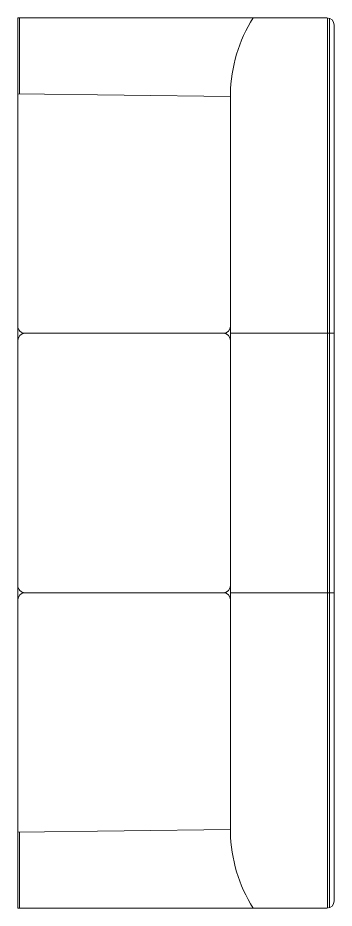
# Model space of a CAD drawing. Header units: inches. Extents: x 327481 to 195042051, y -335014 to 44773228.
# Drawn here: x 366259.8 to 366290.7, y -328568.1 to -328481.3 of the extents above; entities that cross this region are included whole.
import ezdxf

# ---------------------------------------------------------------- set-up
doc = ezdxf.new("R2010")
doc.units = ezdxf.units.IN
doc.header["$MEASUREMENT"] = 0
doc.layers.add('furniture', color=251, linetype='Continuous', lineweight=13)

# ---------------------------------------------------------------- blocks, each defined once
blk = doc.blocks.new('dtjmh')
at = {"color": 0, "ltscale": 60}
for p, q in [((396299.356, -320697.637), (396342.776, -320697.637)), ((396299.407, -320697.412), (396342.776, -320697.412)), ((396330.126, -320696.969), (396300.064, -320696.969)), ((396330.126, -320696.969), (396330.126, -320707.079)), ((396330.126, -320696.969), (396330.126, -320707.079)), ((396330.126, -320696.969), (396342.776, -320696.969)), ((396355.427, -320696.969), (396342.776, -320696.969)), ((396386.146, -320697.412), (396342.776, -320697.412)), ((396386.197, -320697.637), (396342.776, -320697.637)), ((396355.427, -320696.969), (396385.489, -320696.969)), ((396355.427, -320696.969), (396355.427, -320707.079)), ((396355.427, -320696.969), (396355.427, -320707.079)), ((396299.355, -320697.678), (396299.355, -320727.807)), ((396386.198, -320697.678), (396386.198, -320727.807)), ((396307.044, -320707.079), (396306.776, -320727.807)), ((396330.126, -320707.079), (396306.776, -320707.079)), ((396330.126, -320707.079), (396342.776, -320707.079)), ((396355.427, -320707.079), (396342.776, -320707.079)), ((396355.427, -320707.079), (396378.776, -320707.079)), ((396378.509, -320707.079), (396378.776, -320727.807)), ((396330.126, -320707.788), (396330.126, -320727.099)), ((396330.126, -320707.788), (396330.126, -320727.099)), ((396355.427, -320707.788), (396355.427, -320727.099)), ((396355.427, -320707.788), (396355.427, -320727.099)), ((396306.776, -320727.63), (396299.355, -320727.63)), ((396330.126, -320727.807), (396299.355, -320727.807)), ((396330.126, -320727.807), (396342.776, -320727.807)), ((396355.427, -320727.807), (396342.776, -320727.807)), ((396355.427, -320727.807), (396386.198, -320727.807)), ((396378.776, -320727.63), (396386.198, -320727.63))]:
    blk.add_line(p, q, dxfattribs=at)
for centre, radius, start, end in [((396300.064, -320697.678), 0.709, 90, 180), ((396385.489, -320697.678), 0.709, 0, 90), ((396307.013, -320692.695), 14.386, 237.83969, 269.05924), ((396378.54, -320692.695), 14.386, 270.94076, 302.16031), ((396329.417, -320707.788), 0.709, 0, 90), ((396329.417, -320707.788), 0.709, 0, 90), ((396330.834, -320707.788), 0.709, 90, 180), ((396330.834, -320707.788), 0.709, 90, 180), ((396354.718, -320707.788), 0.709, 0, 90), ((396354.718, -320707.788), 0.709, 0, 90), ((396356.136, -320707.788), 0.709, 90, 180), ((396356.136, -320707.788), 0.709, 90, 180), ((396329.417, -320727.099), 0.709, 270, 0), ((396329.417, -320727.099), 0.709, 270, 0), ((396330.834, -320727.099), 0.709, 180, 270), ((396330.834, -320727.099), 0.709, 180, 270), ((396354.718, -320727.099), 0.709, 270, 0), ((396354.718, -320727.099), 0.709, 270, 0), ((396356.136, -320727.099), 0.709, 180, 270), ((396356.136, -320727.099), 0.709, 180, 270)]:
    blk.add_arc(centre, radius, start, end, dxfattribs=at)

msp = doc.modelspace()

# ---------------------------------------------------------------- block references
at = {"layer": 'furniture', "lineweight": 0, "rotation": 270}
msp.add_blockref('dtjmh', (686987.652, 67818.068), dxfattribs=at)

doc.saveas('drawing.dxf')
